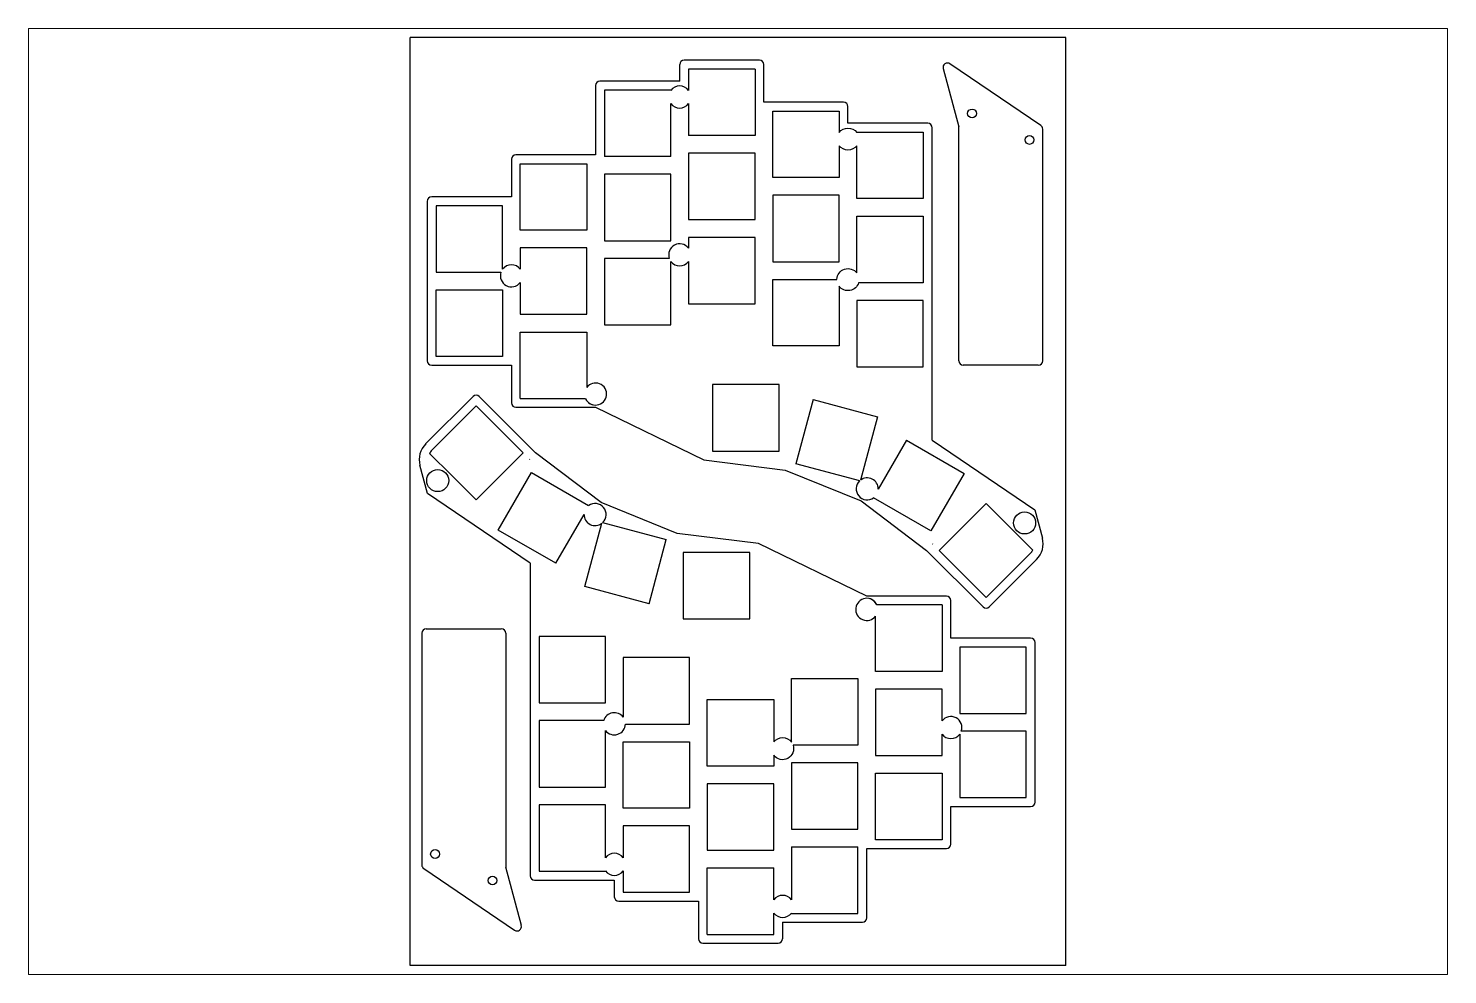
# Paper-space layout 'シート 1' of a CAD drawing. Header units: millimetres. Extents: x 1.05 to 9.45, y 0.7 to 6.3.
# The model-space entities are those that its viewports show. They can reach past a viewport. Long polylines and large blocks are cut down to what shows.
import ezdxf

# ---------------------------------------------------------------- set-up
doc = ezdxf.new("R2010")
doc.units = ezdxf.units.MM
doc.header["$MEASUREMENT"] = 0

msp = doc.modelspace()

# ---------------------------------------------------------------- linework, layer by layer
at = {"color": 1}
for p, q in [((0, 0), (-148.5, 0)), ((-148.5, -210), (-148.5, 0)), ((0, -210), (0, 0)), ((-87.45, -9.86), (-87.45, -6.1)), ((-69.4, -5.1), (-86.45, -5.1)), ((-68.4, -14.62), (-68.4, -6.1)), ((-5.7, -19.85), (-26.27, -5.91)), ((-70.4, -7.1), (-85.45, -7.1)), ((-85.45, -7.1), (-85.45, -11.94)), ((-70.4, -7.1), (-70.4, -22.15)), ((-27.79, -7), (-24.26, -20.15)), ((-106.5, -10.86), (-106.5, -26.53)), ((-87.45, -9.86), (-105.5, -9.86)), ((-89.45, -11.86), (-104.5, -11.86)), ((-104.5, -11.86), (-104.5, -26.91)), ((-89.45, -11.94), (-89.45, -11.86)), ((-89.45, -26.91), (-89.45, -14.94)), ((-85.45, -14.94), (-85.45, -22.15)), ((-50.35, -14.62), (-68.4, -14.62)), ((-49.35, -19.39), (-49.35, -15.62)), ((-70.4, -22.15), (-85.45, -22.15)), ((-31.3, -19.39), (-49.35, -19.39)), ((-30.3, -37.15), (-30.3, -20.39)), ((-24.26, -73.15), (-24.26, -20.15)), ((-5.26, -73.15), (-5.26, -20.68)), ((-125.55, -27.53), (-125.55, -36.06)), ((-106.5, -26.53), (-124.55, -26.53)), ((-89.45, -26.91), (-104.5, -26.91)), ((-144.6, -37.06), (-144.6, -73.16)), ((-125.55, -36.06), (-143.6, -36.06)), ((-30.3, -91.15), (-30.3, -37.15)), ((-123.55, -81.68), (-123.55, -66.63)), ((-123.55, -66.63), (-108.5, -66.63)), ((-108.5, -66.63), (-108.5, -79.18)), ((-143.6, -74.16), (-125.55, -74.16)), ((-125.55, -74.16), (-125.55, -82.68)), ((-6.26, -74.15), (-23.26, -74.15)), ((-134.24, -81.25), (-144.96, -91.97)), ((-133.53, -83.37), (-143.54, -93.38)), ((-122.89, -94.01), (-133.53, -83.37)), ((-120.06, -94.01), (-132.82, -81.25)), ((-123.55, -81.68), (-108.79, -81.68)), ((-57.22, -81.93), (-61.12, -96.47)), ((-57.22, -81.93), (-42.68, -85.83)), ((-124.55, -83.68), (-106.5, -83.68)), ((-106.5, -83.68), (-82, -95.59)), ((-42.68, -85.83), (-46.53, -100.19)), ((-36.1, -91.11), (-42.49, -102.18)), ((-36.1, -91.11), (-23.06, -98.64)), ((-30.3, -91.15), (-7.07, -106.9)), ((-139.04, -99.14), (-144.08, -94.11)), ((-122.89, -94.01), (-133.53, -104.65)), ((-121.4, -95.5), (-121.47, -95.43)), ((-105.25, -105.22), (-120.06, -94.01)), ((-82, -95.59), (-63.57, -97.89)), ((-144.53, -103.2), (-146.25, -96.8)), ((-133.53, -104.65), (-139.04, -99.14)), ((-128.54, -111.46), (-121.01, -98.43)), ((-121.01, -98.43), (-108.06, -105.91)), ((-63.57, -97.89), (-46.35, -104.88)), ((-46.7, -100.33), (-61.12, -96.47)), ((-23.06, -98.64), (-30.59, -111.67)), ((-121.3, -118.95), (-144.53, -103.2)), ((-88.03, -112.21), (-105.25, -105.22)), ((-46.35, -104.88), (-31.54, -116.09)), ((-30.59, -111.67), (-43.54, -104.19)), ((-28.71, -116.09), (-18.07, -105.45)), ((-18.07, -105.45), (-12.56, -110.96)), ((-115.5, -118.99), (-109.11, -107.92)), ((-7.07, -106.9), (-5.35, -113.3)), ((-115.5, -118.99), (-128.54, -111.46)), ((-108.92, -124.27), (-105.07, -109.91)), ((-104.9, -109.76), (-90.48, -113.63)), ((-69.6, -114.51), (-88.03, -112.21)), ((-12.56, -110.96), (-7.52, -115.99)), ((-94.38, -128.16), (-90.48, -113.63)), ((-45.1, -126.42), (-69.6, -114.51)), ((-30.2, -114.6), (-30.13, -114.67)), ((-31.54, -116.09), (-18.78, -128.85)), ((-28.71, -116.09), (-18.07, -126.73)), ((-18.07, -126.73), (-8.06, -116.72)), ((-17.36, -128.85), (-6.64, -118.13)), ((-121.3, -118.95), (-121.3, -172.95)), ((-94.38, -128.16), (-108.92, -124.27)), ((-27.05, -126.42), (-45.1, -126.42)), ((-28.05, -128.42), (-42.81, -128.42)), ((-28.05, -128.42), (-28.05, -143.47)), ((-26.05, -135.94), (-26.05, -127.42)), ((-43.1, -143.47), (-43.1, -130.92)), ((-145.83, -134.8), (-145.83, -187.27)), ((-144.83, -133.8), (-127.83, -133.8)), ((-126.83, -134.8), (-126.83, -187.8)), ((-8, -135.94), (-26.05, -135.94)), ((-7, -173.04), (-7, -136.94)), ((-28.05, -143.47), (-43.1, -143.47)), ((-121.3, -172.95), (-121.3, -189.71)), ((-26.05, -182.57), (-26.05, -174.04)), ((-26.05, -174.04), (-8, -174.04)), ((-62.15, -183.19), (-62.15, -195.16)), ((-62.15, -183.19), (-47.1, -183.19)), ((-47.1, -198.24), (-47.1, -183.19)), ((-45.1, -199.24), (-45.1, -183.57)), ((-45.1, -183.57), (-27.05, -183.57)), ((-145.39, -188.1), (-124.83, -202.04)), ((-123.3, -200.95), (-126.83, -187.8)), ((-81.2, -203), (-81.2, -187.95)), ((-81.2, -187.95), (-66.15, -187.95)), ((-66.15, -195.16), (-66.15, -187.95)), ((-120.3, -190.71), (-102.25, -190.71)), ((-102.25, -190.71), (-102.25, -194.47)), ((-101.25, -195.47), (-83.2, -195.47)), ((-83.2, -195.47), (-83.2, -204)), ((-66.15, -203), (-66.15, -198.16)), ((-62.15, -198.16), (-62.15, -198.24)), ((-62.15, -198.24), (-47.1, -198.24)), ((-64.15, -200.24), (-64.15, -204)), ((-64.15, -200.24), (-46.1, -200.24)), ((-82.2, -205), (-65.15, -205)), ((-81.2, -203), (-66.15, -203)), ((0, -210), (-148.5, -210))]:
    msp.add_line(p, q, dxfattribs=at)
for points in [[(-47.35, -24.46, -0.5), (-51.35, -24.46), (-51.35, -31.67), (-66.4, -31.67), (-66.4, -16.62), (-51.35, -16.62), (-51.35, -21.46, -0.5), (-47.35, -21.46), (-47.35, -21.39), (-32.3, -21.39), (-32.3, -36.44), (-47.35, -36.44)], [(-123.55, -55.42), (-123.55, -62.63), (-108.5, -62.63), (-108.5, -47.58), (-123.55, -47.58), (-123.55, -52.42, 0.5), (-127.55, -52.42), (-127.55, -41.06), (-127.55, -38.06), (-142.6, -38.06), (-142.6, -53.11), (-127.91, -53.11, 0.854831)], [(-51.85, -54.72, -0.713188), (-47.35, -53.27), (-47.35, -40.44), (-32.3, -40.44), (-32.3, -55.49), (-46.95, -55.49, -0.616235), (-51.35, -56.27), (-51.35, -69.77), (-66.4, -69.77), (-66.4, -54.72)], [(-104.5, -65.01), (-89.45, -65.01), (-89.45, -60.75), (-89.45, -50.65, 0.500001), (-85.45, -50.66), (-85.45, -60.25), (-70.4, -60.25), (-70.4, -45.2), (-85.45, -45.2), (-85.45, -47.65, 0.853112), (-89.81, -49.96), (-104.5, -49.96)], [(-85.2, -155.38), (-85.2, -140.32), (-100.25, -140.32), (-100.25, -153.82, 0.616235), (-104.65, -154.61), (-119.3, -154.61), (-119.3, -169.66), (-104.25, -169.66), (-104.25, -156.82, 0.713188), (-99.75, -155.38)], [(-66.15, -159.44, -0.500001), (-62.15, -159.45), (-62.15, -149.35), (-62.15, -145.09), (-47.1, -145.09), (-47.1, -160.14), (-61.79, -160.14, -0.853112), (-66.15, -162.45), (-66.15, -164.9), (-81.2, -164.9), (-81.2, -149.85), (-66.15, -149.85)], [(-28.05, -162.52), (-28.05, -157.68, 0.5), (-24.05, -157.68), (-24.05, -169.04), (-24.05, -172.04), (-9, -172.04), (-9, -156.99), (-23.69, -156.99, 0.854831), (-28.05, -154.68), (-28.05, -147.47), (-43.1, -147.47), (-43.1, -162.52)], [(-104.25, -188.71), (-104.25, -188.64, 0.5), (-100.25, -188.64), (-100.25, -193.47), (-85.2, -193.47), (-85.2, -178.43), (-100.25, -178.43), (-100.25, -185.64, 0.5), (-104.25, -185.64), (-104.25, -173.66), (-119.3, -173.66), (-119.3, -188.71)]]:
    msp.add_lwpolyline(points, format="xyb", close=True, dxfattribs=at)
for points in [[(-108.5, -43.58), (-123.55, -43.58), (-123.55, -28.53), (-108.5, -28.53)], [(-70.4, -41.2), (-70.4, -26.15), (-85.45, -26.15), (-85.45, -41.2)], [(-104.5, -45.96), (-89.45, -45.96), (-89.45, -30.91), (-104.5, -30.91)], [(-51.35, -50.72), (-51.35, -35.67), (-66.4, -35.67), (-66.4, -50.72)], [(-127.55, -57.11), (-127.55, -72.16), (-142.6, -72.16), (-142.6, -57.11)], [(-47.35, -59.49), (-47.35, -74.54), (-32.3, -74.54), (-32.3, -59.49)], [(-64.95, -78.54), (-80, -78.54), (-80, -93.59), (-64.95, -93.59)], [(-86.65, -131.56), (-71.6, -131.56), (-71.6, -116.51), (-86.65, -116.51)], [(-104.25, -135.56), (-119.3, -135.56), (-119.3, -150.61), (-104.25, -150.61)], [(-24.05, -152.99), (-9, -152.99), (-9, -137.94), (-24.05, -137.94)], [(-100.25, -159.38), (-85.2, -159.38), (-85.2, -174.43), (-100.25, -174.43)], [(-47.1, -164.14), (-62.15, -164.14), (-62.15, -179.19), (-47.1, -179.19)], [(-28.05, -166.52), (-28.05, -181.57), (-43.1, -181.57), (-43.1, -166.52)], [(-81.2, -168.9), (-81.2, -183.95), (-66.15, -183.95), (-66.15, -168.9)]]:
    msp.add_lwpolyline(points, close=True, dxfattribs=at)
for centre, radius in [((-21.26, -17.15), 1), ((-8.26, -23.15), 1), ((-142.22, -100.25), 2.5), ((-9.38, -109.85), 2.5), ((-142.83, -184.8), 1), ((-129.83, -190.8), 1)]:
    msp.add_circle(centre, radius, dxfattribs=at)
for centre, radius, start, end in [((-86.45, -6.1), 1, 90, 180), ((-69.4, -6.1), 1, 0, 90), ((-26.83, -6.74), 1, 55.8692, 195.0384), ((-105.5, -10.86), 1, 90, 180), ((-87.45, -13.44), 2.5, 36.8699, 143.1301), ((-87.45, -13.44), 2.5, 216.8699, 323.1301), ((-50.35, -15.62), 1, 0, 90), ((-31.3, -20.39), 1, 0, 90), ((-6.26, -20.68), 1, 0, 55.8692), ((-124.55, -27.53), 1, 90, 180), ((-143.6, -37.06), 1, 90, 180), ((-143.6, -73.16), 1, 180, 270), ((-23.26, -73.15), 1, 180, 270), ((-6.26, -73.15), 1, -90, 0), ((-106.5, -80.68), 2.5, -156.4218, 143.1301), ((-133.53, -81.96), 1, 45, 135), ((-124.55, -82.68), 1, 180, 270), ((-106.5, -80.68), 2.5, 203.5782, 256.0816), ((-141.42, -95.5), 5, 135, 195.0384), ((-141.42, -95.5), 3, 135, 152.2372), ((-44.99, -102.15), 2.5, 133.3429, 305.2797), ((-44.99, -102.15), 2.5, -0.6005, 128.1301), ((-106.61, -107.95), 2.5, -46.6571, 125.2797), ((-106.61, -107.95), 2.5, 179.3995, 308.1301), ((-10.18, -114.59), 5, -45, 15.0384), ((-10.18, -114.59), 3, 315, 332.2372), ((-45.1, -129.42), 2.5, 23.5782, 323.1301), ((-45.1, -129.42), 2.5, 23.5782, 76.0816), ((-27.05, -127.42), 1, 0, 90), ((-18.07, -128.14), 1, 225, 315), ((-144.83, -134.8), 1, 90, 180), ((-127.83, -134.8), 1, 0, 90), ((-8, -136.94), 1, 0, 90), ((-8, -173.04), 1, -90, 0), ((-27.05, -182.57), 1, -90, 0), ((-144.83, -187.27), 1, 180, 235.8692), ((-120.3, -189.71), 1, 180, 270), ((-101.25, -194.47), 1, 180, 270), ((-64.15, -196.66), 2.5, 36.8699, 143.1301), ((-64.15, -196.66), 2.5, 216.8699, 323.1301), ((-124.27, -201.21), 1, -124.1308, 15.0384), ((-46.1, -199.24), 1, -90, 0), ((-82.2, -204), 1, 180, 270), ((-65.15, -204), 1, -90, 0)]:
    msp.add_arc(centre, radius, start, end, dxfattribs=at)

psp = doc.layouts.new('シート 1')

# ---------------------------------------------------------------- viewports
at = {"layer": '0'}
psp.add_viewport(center=(5.25, 3.5), size=(8.4, 5.6), view_center_point=(-74.25, -105), view_height=214.2, dxfattribs=at)

doc.saveas('drawing.dxf')
